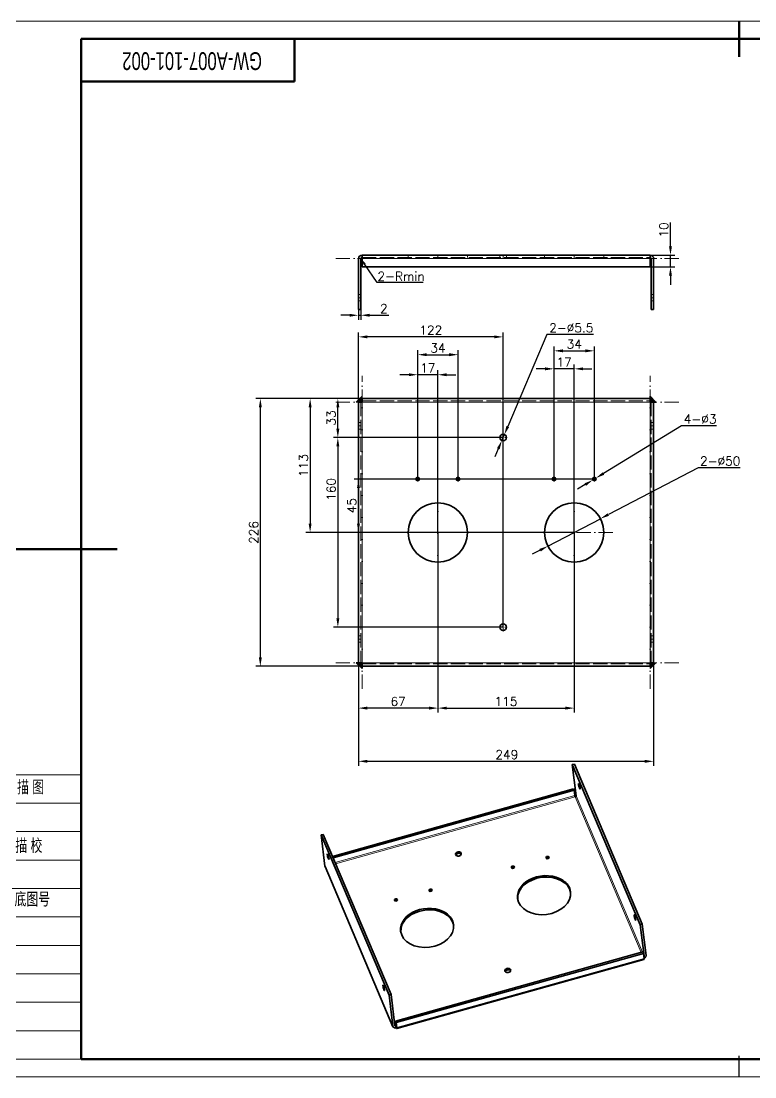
# Model space of a CAD drawing. Header units: millimetres. Extents: x -13336 to 61423, y -27528 to -3175.
# Drawn here: x -11744 to -11125, y -6843 to -5952 of the extents above; entities that cross this region are included whole.
import ezdxf

# ---------------------------------------------------------------- set-up
doc = ezdxf.new("R2010")
doc.units = ezdxf.units.MM
for name, pattern in [('CENTER2', [28.575, 19.05, -3.175, 3.175, -3.175]), ('DASHDOT', [18.5, 12, -3, 0.5, -3]), ('DASHED', [15, 12, -3])]:
    doc.linetypes.add(name, pattern=pattern)
for name, color, linetype, lineweight in [('09图框', 4, 'Continuous', 15), ('中心线', 1, 'CENTER2', 15), ('文字', 3, 'Continuous', 15), ('细实线', 7, 'Continuous', 15), ('轮廓线', 7, 'Continuous', 50)]:
    doc.layers.add(name, color=color, linetype=linetype, lineweight=lineweight)
doc.layers.add('DIM', color=2, linetype='Continuous')
doc.styles.get("Standard").update_dxf_attribs({"font": 'txt', "bigfont": 'gbcbig.shx'})
doc.styles.add('汉字 5号', font='FSGB2312.ttf', dxfattribs={"width": 0.7, "height": 5})
doc.styles.add('汉字3.5号', font='FSGB2312.ttf', dxfattribs={"width": 0.7, "height": 3.5})
doc.dimstyles.new('1：3', dxfattribs={"dimscale": 3, "dimtxt": 2.5, "dimasz": 2.5, "dimexe": 1.25, "dimexo": 0, "dimtad": 1, "dimdsep": 46, "dimtxsty": 'Standard', "dimcen": 2.5, "dimclrd": 3, "dimclre": 3, "dimclrt": 1, "dimadec": 0, "dimazin": 0, "dimtfac": 1, "dimtmove": 0, "dimatfit": 3, "dimfxl": 0, "dimarcsym": 0})
doc.dimstyles.new('1：3$3', dxfattribs={"dimscale": 3, "dimtxt": 2.5, "dimasz": 2.5, "dimexe": 1.25, "dimexo": 0, "dimtad": 1, "dimtoh": 1, "dimdsep": 46, "dimtxsty": 'Standard', "dimcen": 2.5, "dimclrd": 3, "dimclre": 3, "dimclrt": 1, "dimadec": 0, "dimazin": 0, "dimtfac": 1, "dimtmove": 0, "dimatfit": 3, "dimfxl": 0, "dimarcsym": 0})
doc.dimstyles.new('1：3$4', dxfattribs={"dimscale": 3, "dimtxt": 2.5, "dimasz": 2.5, "dimexe": 1.25, "dimexo": 0, "dimtad": 1, "dimtoh": 1, "dimdsep": 46, "dimtxsty": 'Standard', "dimcen": 2.5, "dimclrd": 3, "dimclre": 3, "dimclrt": 1, "dimadec": 0, "dimazin": 0, "dimtfac": 1, "dimtmove": 0, "dimatfit": 3, "dimfxl": 0, "dimarcsym": 0})

# ---------------------------------------------------------------- blocks, each defined once
blk = doc.blocks.new('A3图框')
at = {"layer": '09图框', "linetype": 'Continuous', "lineweight": 15}
for p, q in [((66985.19, 10662.44), (67405.19, 10662.44)), ((66985.19, 10365.44), (67405.19, 10365.44))]:
    blk.add_line(p, q, dxfattribs=at)
at = {"layer": '中心线', "color": 7, "linetype": 'Continuous', "lineweight": 50}
for p, q in [((67010.19, 10657.44), (67400.19, 10657.44)), ((67010.19, 10645.44), (67070.19, 10645.44)), ((67400.19, 10370.44), (67010.19, 10370.44))]:
    blk.add_line(p, q, dxfattribs=at)
at = {"layer": '细实线', "color": 2, "linetype": 'Continuous', "lineweight": 15}
for p, q in [((67010.19, 10450.44), (66985.19, 10450.44)), ((67010.19, 10442.44), (66985.19, 10442.44)), ((67010.19, 10434.44), (66985.19, 10434.44)), ((67010.19, 10426.44), (66985.19, 10426.44)), ((67010.19, 10418.44), (66985.19, 10418.44)), ((67010.19, 10410.44), (66985.19, 10410.44)), ((67010.19, 10402.44), (66985.19, 10402.44)), ((67010.19, 10394.44), (66985.19, 10394.44)), ((67010.19, 10386.44), (66985.19, 10386.44)), ((67010.19, 10378.44), (66985.19, 10378.44)), ((67010.19, 10370.44), (66985.19, 10370.44))]:
    blk.add_line(p, q, dxfattribs=at)
at = {"layer": '轮廓线'}
for p, q in [((67195.19, 10662.44), (67195.19, 10652.44)), ((66985.19, 10513.94), (67020.27, 10513.94))]:
    blk.add_line(p, q, dxfattribs=at)
at = {"layer": '轮廓线', "color": 7, "linetype": 'ByBlock', "lineweight": 50}
for p, q in [((67010.19, 10370.44), (67010.19, 10657.44)), ((67070.19, 10645.44), (67070.19, 10657.44))]:
    blk.add_line(p, q, dxfattribs=at)
at = {"layer": '中心线', "lineweight": 15, "char_height": 3.5, "width": 25, "attachment_point": 1, "style": '汉字3.5号'}
for s, insert in [('{\\C4;描 图}', (66992.13, 10448.77)), ('{\\C4;描 校}', (66991.65, 10432.29)), ('{\\C4;底图号}', (66991.41, 10417.24))]:
    blk.add_mtext(s, dxfattribs=dict(at, insert=insert))
blk = doc.blocks.new('*D109')
at = {"layer": 'Defpoints', "color": 0, "transparency": 16777216}
for p in [(-11457.61, -6152.17), (-11457.05, -6152.99)]:
    blk.add_point(p, dxfattribs=at)
at = {"layer": 'DIM', "color": 3, "lineweight": -2, "transparency": 16777216}
for p, q in [((-11443.92, -6172.33), (-11454.24, -6157.13)), ((-11404.92, -6172.33), (-11443.92, -6172.33))]:
    blk.add_line(p, q, dxfattribs=at)
at = {"layer": 'DIM', "color": 3, "transparency": 16777216}
blk.add_solid([(-11453.41, -6156.57), (-11455.07, -6157.69), (-11457.61, -6152.17)], dxfattribs=at)
at = {"layer": 'DIM', "color": 1, "transparency": 16777216, "insert": (-11423.67, -6167.08), "char_height": 7.5, "attachment_point": 5}
blk.add_mtext('2-Rmin', dxfattribs=at)
blk = doc.blocks.new('*D110')
at = {"color": 3, "lineweight": -2, "transparency": 16777216}
for p, q in [((-11467.11, -6199.97), (-11474.61, -6199.97)), ((-11459.61, -6195.17), (-11459.61, -6203.72)), ((-11459.61, -6199.97), (-11457.61, -6199.97)), ((-11457.61, -6195.17), (-11457.61, -6203.72)), ((-11450.11, -6199.97), (-11433.86, -6199.97))]:
    blk.add_line(p, q, dxfattribs=at)
at = {"color": 3, "transparency": 16777216}
for points in [[(-11467.11, -6198.72), (-11467.11, -6201.22), (-11459.61, -6199.97)], [(-11450.11, -6198.72), (-11450.11, -6201.22), (-11457.61, -6199.97)]]:
    blk.add_solid(points, dxfattribs=at)
at = {"layer": 'Defpoints', "color": 0, "transparency": 16777216}
for p in [(-11459.61, -6195.17), (-11457.61, -6195.17), (-11457.61, -6199.97)]:
    blk.add_point(p, dxfattribs=at)
at = {"color": 1, "transparency": 16777216, "insert": (-11438.24, -6194.35), "char_height": 7.5, "attachment_point": 5}
blk.add_mtext('2', dxfattribs=at)
blk = doc.blocks.new('*D111')
at = {"color": 3, "lineweight": -2, "transparency": 16777216}
for p, q in [((-11196.38, -6141.67), (-11196.38, -6121.67)), ((-11213.61, -6149.17), (-11192.63, -6149.17)), ((-11196.38, -6159.17), (-11196.38, -6149.17)), ((-11213.61, -6159.17), (-11192.63, -6159.17)), ((-11196.38, -6166.67), (-11196.38, -6174.17))]:
    blk.add_line(p, q, dxfattribs=at)
at = {"color": 3, "transparency": 16777216}
for points in [[(-11197.63, -6141.67), (-11195.13, -6141.67), (-11196.38, -6149.17)], [(-11197.63, -6166.67), (-11195.13, -6166.67), (-11196.38, -6159.17)]]:
    blk.add_solid(points, dxfattribs=at)
at = {"layer": 'Defpoints', "color": 0, "transparency": 16777216}
for p in [(-11213.61, -6149.17), (-11213.61, -6159.17), (-11196.38, -6159.17)]:
    blk.add_point(p, dxfattribs=at)
at = {"color": 1, "transparency": 16777216, "insert": (-11202, -6127.92), "char_height": 7.5, "attachment_point": 5, "rotation": 90}
blk.add_mtext('10', dxfattribs=at)
blk = doc.blocks.new('*D118')
at = {"color": 3, "lineweight": -2, "transparency": 16777216}
for p, q in [((-11459.61, -6493.21), (-11459.61, -6580.15)), ((-11210.61, -6493.21), (-11210.61, -6580.15)), ((-11452.11, -6576.4), (-11218.11, -6576.4))]:
    blk.add_line(p, q, dxfattribs=at)
at = {"color": 3, "transparency": 16777216}
for points in [[(-11452.11, -6575.15), (-11452.11, -6577.65), (-11459.61, -6576.4)], [(-11218.11, -6575.15), (-11218.11, -6577.65), (-11210.61, -6576.4)]]:
    blk.add_solid(points, dxfattribs=at)
at = {"layer": 'Defpoints', "color": 0, "transparency": 16777216}
for p in [(-11459.61, -6493.21), (-11210.61, -6493.21), (-11210.61, -6576.4)]:
    blk.add_point(p, dxfattribs=at)
at = {"color": 1, "transparency": 16777216, "insert": (-11334.43, -6570.77), "char_height": 7.5, "attachment_point": 5}
blk.add_mtext('249', dxfattribs=at)
blk = doc.blocks.new('*D119')
at = {"color": 3, "lineweight": -2, "transparency": 16777216}
for p, q in [((-11456.61, -6270.21), (-11546.15, -6270.21)), ((-11542.4, -6488.71), (-11542.4, -6277.71)), ((-11456.61, -6496.21), (-11546.15, -6496.21))]:
    blk.add_line(p, q, dxfattribs=at)
at = {"color": 3, "transparency": 16777216}
for points in [[(-11543.65, -6277.71), (-11541.15, -6277.71), (-11542.4, -6270.21)], [(-11543.65, -6488.71), (-11541.15, -6488.71), (-11542.4, -6496.21)]]:
    blk.add_solid(points, dxfattribs=at)
at = {"layer": 'Defpoints', "color": 0, "transparency": 16777216}
for p in [(-11542.4, -6270.21), (-11456.61, -6270.21), (-11456.61, -6496.21)]:
    blk.add_point(p, dxfattribs=at)
at = {"color": 1, "transparency": 16777216, "insert": (-11548.02, -6383.21), "char_height": 7.5, "attachment_point": 5, "rotation": 90}
blk.add_mtext('226', dxfattribs=at)
blk = doc.blocks.new('*D120')
at = {"color": 3, "lineweight": -2, "transparency": 16777216}
for p, q in [((-11456.61, -6270.21), (-11504.16, -6270.21)), ((-11500.41, -6277.71), (-11500.41, -6375.71)), ((-11277.61, -6383.21), (-11504.16, -6383.21))]:
    blk.add_line(p, q, dxfattribs=at)
at = {"color": 3, "transparency": 16777216}
for points in [[(-11501.66, -6277.71), (-11499.16, -6277.71), (-11500.41, -6270.21)], [(-11501.66, -6375.71), (-11499.16, -6375.71), (-11500.41, -6383.21)]]:
    blk.add_solid(points, dxfattribs=at)
at = {"layer": 'Defpoints', "color": 0, "transparency": 16777216}
for p in [(-11456.61, -6270.21), (-11500.41, -6383.21), (-11277.61, -6383.21)]:
    blk.add_point(p, dxfattribs=at)
at = {"color": 1, "transparency": 16777216, "insert": (-11506.03, -6326.71), "char_height": 7.5, "attachment_point": 5, "rotation": 90}
blk.add_mtext('113', dxfattribs=at)
blk = doc.blocks.new('*D121')
at = {"color": 3, "lineweight": -2, "transparency": 16777216}
for p, q in [((-11459.61, -6383.21), (-11459.61, -6535.25)), ((-11392.61, -6383.21), (-11392.61, -6535.25)), ((-11400.11, -6531.5), (-11452.11, -6531.5))]:
    blk.add_line(p, q, dxfattribs=at)
at = {"color": 3, "transparency": 16777216}
for points in [[(-11452.11, -6530.25), (-11452.11, -6532.75), (-11459.61, -6531.5)], [(-11400.11, -6530.25), (-11400.11, -6532.75), (-11392.61, -6531.5)]]:
    blk.add_solid(points, dxfattribs=at)
at = {"layer": 'Defpoints', "color": 0, "transparency": 16777216}
for p in [(-11459.61, -6383.21), (-11392.61, -6383.21), (-11459.61, -6531.5)]:
    blk.add_point(p, dxfattribs=at)
at = {"color": 1, "transparency": 16777216, "insert": (-11426.11, -6525.88), "char_height": 7.5, "attachment_point": 5}
blk.add_mtext('67', dxfattribs=at)
blk = doc.blocks.new('*D122')
at = {"color": 3, "lineweight": -2, "transparency": 16777216}
for p, q in [((-11392.61, -6383.21), (-11392.61, -6535.25)), ((-11277.61, -6383.21), (-11277.61, -6535.25)), ((-11385.11, -6531.5), (-11285.11, -6531.5))]:
    blk.add_line(p, q, dxfattribs=at)
at = {"color": 3, "transparency": 16777216}
for points in [[(-11385.11, -6530.25), (-11385.11, -6532.75), (-11392.61, -6531.5)], [(-11285.11, -6530.25), (-11285.11, -6532.75), (-11277.61, -6531.5)]]:
    blk.add_solid(points, dxfattribs=at)
at = {"layer": 'Defpoints', "color": 0, "transparency": 16777216}
for p in [(-11392.61, -6383.21), (-11277.61, -6383.21), (-11277.61, -6531.5)]:
    blk.add_point(p, dxfattribs=at)
at = {"color": 1, "transparency": 16777216, "insert": (-11335.11, -6525.88), "char_height": 7.5, "attachment_point": 5}
blk.add_mtext('115', dxfattribs=at)
blk = doc.blocks.new('*D123')
at = {"color": 3, "lineweight": -2, "transparency": 16777216}
for p, q in [((-11459.61, -6493.21), (-11459.61, -6214.45)), ((-11345.11, -6218.2), (-11452.11, -6218.2)), ((-11337.61, -6463.21), (-11337.61, -6214.45))]:
    blk.add_line(p, q, dxfattribs=at)
at = {"color": 3, "transparency": 16777216}
for points in [[(-11452.11, -6216.95), (-11452.11, -6219.45), (-11459.61, -6218.2)], [(-11345.11, -6216.95), (-11345.11, -6219.45), (-11337.61, -6218.2)]]:
    blk.add_solid(points, dxfattribs=at)
at = {"layer": 'Defpoints', "color": 0, "transparency": 16777216}
for p in [(-11459.61, -6218.2), (-11337.61, -6463.21), (-11459.61, -6493.21)]:
    blk.add_point(p, dxfattribs=at)
at = {"color": 1, "transparency": 16777216, "insert": (-11398.61, -6212.58), "char_height": 7.5, "attachment_point": 5}
blk.add_mtext('122', dxfattribs=at)
blk = doc.blocks.new('*D124')
at = {"color": 3, "lineweight": -2, "transparency": 16777216}
for p, q in [((-11337.61, -6270.21), (-11480.76, -6270.21)), ((-11477.01, -6295.71), (-11477.01, -6277.71)), ((-11337.61, -6303.21), (-11480.76, -6303.21))]:
    blk.add_line(p, q, dxfattribs=at)
at = {"color": 3, "transparency": 16777216}
for points in [[(-11478.26, -6277.71), (-11475.76, -6277.71), (-11477.01, -6270.21)], [(-11478.26, -6295.71), (-11475.76, -6295.71), (-11477.01, -6303.21)]]:
    blk.add_solid(points, dxfattribs=at)
at = {"layer": 'Defpoints', "color": 0, "transparency": 16777216}
for p in [(-11477.01, -6270.21), (-11337.61, -6270.21), (-11337.61, -6303.21)]:
    blk.add_point(p, dxfattribs=at)
at = {"color": 1, "transparency": 16777216, "insert": (-11482.63, -6286.71), "char_height": 7.5, "attachment_point": 5, "rotation": 90}
blk.add_mtext('33', dxfattribs=at)
blk = doc.blocks.new('*D125')
at = {"color": 3, "lineweight": -2, "transparency": 16777216}
for p, q in [((-11337.61, -6303.21), (-11480.76, -6303.21)), ((-11477.01, -6310.71), (-11477.01, -6455.71)), ((-11337.61, -6463.21), (-11480.76, -6463.21))]:
    blk.add_line(p, q, dxfattribs=at)
at = {"color": 3, "transparency": 16777216}
for points in [[(-11478.26, -6310.71), (-11475.76, -6310.71), (-11477.01, -6303.21)], [(-11478.26, -6455.71), (-11475.76, -6455.71), (-11477.01, -6463.21)]]:
    blk.add_solid(points, dxfattribs=at)
at = {"layer": 'Defpoints', "color": 0, "transparency": 16777216}
for p in [(-11337.61, -6303.21), (-11477.01, -6463.21), (-11337.61, -6463.21)]:
    blk.add_point(p, dxfattribs=at)
at = {"color": 1, "transparency": 16777216, "insert": (-11482.63, -6346.88), "char_height": 7.5, "attachment_point": 5, "rotation": 90}
blk.add_mtext('160', dxfattribs=at)
blk = doc.blocks.new('*D126')
at = {"color": 3, "lineweight": -2, "transparency": 16777216}
for p, q in [((-11300.68, -6216.22), (-11333.61, -6293.77)), ((-11261.31, -6216.22), (-11300.68, -6216.22)), ((-11338.69, -6305.74), (-11336.54, -6300.67)), ((-11341.62, -6312.64), (-11344.55, -6319.54))]:
    blk.add_line(p, q, dxfattribs=at)
at = {"color": 3, "transparency": 16777216}
for points in [[(-11334.76, -6293.28), (-11332.45, -6294.26), (-11336.54, -6300.67)], [(-11342.77, -6312.15), (-11340.47, -6313.13), (-11338.69, -6305.74)]]:
    blk.add_solid(points, dxfattribs=at)
at = {"layer": 'Defpoints', "color": 0, "transparency": 16777216}
for p in [(-11338.69, -6305.74), (-11336.54, -6300.67)]:
    blk.add_point(p, dxfattribs=at)
at = {"color": 1, "transparency": 16777216, "insert": (-11280.06, -6210.6), "char_height": 7.5, "attachment_point": 5}
blk.add_mtext('2-%%c5.5', dxfattribs=at)
blk = doc.blocks.new('*D127')
at = {"color": 3, "lineweight": -2, "transparency": 16777216}
for p, q in [((-11173.15, -6328.65), (-11248.8, -6368.16)), ((-11137.53, -6328.65), (-11173.15, -6328.65)), ((-11299.77, -6394.78), (-11255.45, -6371.63)), ((-11306.42, -6398.25), (-11313.07, -6401.72))]:
    blk.add_line(p, q, dxfattribs=at)
at = {"color": 3, "transparency": 16777216}
for points in [[(-11249.38, -6367.05), (-11248.22, -6369.27), (-11255.45, -6371.63)], [(-11307, -6397.14), (-11305.84, -6399.36), (-11299.77, -6394.78)]]:
    blk.add_solid(points, dxfattribs=at)
at = {"layer": 'Defpoints', "color": 0, "transparency": 16777216}
for p in [(-11255.45, -6371.63), (-11299.77, -6394.78)]:
    blk.add_point(p, dxfattribs=at)
at = {"color": 1, "transparency": 16777216, "insert": (-11154.4, -6323.02), "char_height": 7.5, "attachment_point": 5}
blk.add_mtext('2-%%c50', dxfattribs=at)
blk = doc.blocks.new('WELDING_5')
blk.add_hatch(color=256).paths.add_polyline_path([(0, 5), (0, 0), (5, 0)])
for q in [(0, 5), (5, 0)]:
    blk.add_line((0, 0), q)
blk.add_lwpolyline([(0, 5), (5, 0)])
blk = doc.blocks.new('*D160')
at = {"color": 3, "lineweight": -2, "transparency": 16777216}
for p, q in [((-11417.11, -6250.15), (-11424.61, -6250.15)), ((-11409.61, -6338.21), (-11409.61, -6246.4)), ((-11392.61, -6250.15), (-11409.61, -6250.15)), ((-11392.61, -6383.21), (-11392.61, -6246.4)), ((-11385.11, -6250.15), (-11377.61, -6250.15))]:
    blk.add_line(p, q, dxfattribs=at)
at = {"color": 3, "transparency": 16777216}
for points in [[(-11417.11, -6248.9), (-11417.11, -6251.4), (-11409.61, -6250.15)], [(-11385.11, -6248.9), (-11385.11, -6251.4), (-11392.61, -6250.15)]]:
    blk.add_solid(points, dxfattribs=at)
at = {"layer": 'Defpoints', "color": 0, "transparency": 16777216}
for p in [(-11409.61, -6250.15), (-11409.61, -6338.21), (-11392.61, -6383.21)]:
    blk.add_point(p, dxfattribs=at)
at = {"color": 1, "transparency": 16777216, "insert": (-11401.11, -6244.53), "char_height": 7.5, "attachment_point": 5}
blk.add_mtext('17', dxfattribs=at)
blk = doc.blocks.new('*D161')
at = {"color": 3, "lineweight": -2, "transparency": 16777216}
for p, q in [((-11409.61, -6338.21), (-11409.61, -6229.49)), ((-11402.11, -6233.24), (-11383.11, -6233.24)), ((-11375.61, -6338.21), (-11375.61, -6229.49))]:
    blk.add_line(p, q, dxfattribs=at)
at = {"color": 3, "transparency": 16777216}
for points in [[(-11402.11, -6231.99), (-11402.11, -6234.49), (-11409.61, -6233.24)], [(-11383.11, -6231.99), (-11383.11, -6234.49), (-11375.61, -6233.24)]]:
    blk.add_solid(points, dxfattribs=at)
at = {"layer": 'Defpoints', "color": 0, "transparency": 16777216}
for p in [(-11375.61, -6233.24), (-11409.61, -6338.21), (-11375.61, -6338.21)]:
    blk.add_point(p, dxfattribs=at)
at = {"color": 1, "transparency": 16777216, "insert": (-11392.61, -6227.62), "char_height": 7.5, "attachment_point": 5}
blk.add_mtext('34', dxfattribs=at)
blk = doc.blocks.new('*D162')
at = {"color": 3, "lineweight": -2, "transparency": 16777216}
for p, q in [((-11302.11, -6245.17), (-11309.61, -6245.17)), ((-11294.61, -6338.21), (-11294.61, -6241.42)), ((-11277.61, -6245.17), (-11294.61, -6245.17)), ((-11277.61, -6383.21), (-11277.61, -6241.42)), ((-11270.11, -6245.17), (-11262.61, -6245.17))]:
    blk.add_line(p, q, dxfattribs=at)
at = {"color": 3, "transparency": 16777216}
for points in [[(-11302.11, -6243.92), (-11302.11, -6246.42), (-11294.61, -6245.17)], [(-11270.11, -6243.92), (-11270.11, -6246.42), (-11277.61, -6245.17)]]:
    blk.add_solid(points, dxfattribs=at)
at = {"layer": 'Defpoints', "color": 0, "transparency": 16777216}
for p in [(-11294.61, -6245.17), (-11294.61, -6338.21), (-11277.61, -6383.21)]:
    blk.add_point(p, dxfattribs=at)
at = {"color": 1, "transparency": 16777216, "insert": (-11286.11, -6239.54), "char_height": 7.5, "attachment_point": 5}
blk.add_mtext('17', dxfattribs=at)
blk = doc.blocks.new('*D163')
at = {"color": 3, "lineweight": -2, "transparency": 16777216}
for p, q in [((-11294.61, -6338.21), (-11294.61, -6226.22)), ((-11260.61, -6338.21), (-11260.61, -6226.22)), ((-11287.11, -6229.97), (-11268.11, -6229.97))]:
    blk.add_line(p, q, dxfattribs=at)
at = {"color": 3, "transparency": 16777216}
for points in [[(-11287.11, -6228.72), (-11287.11, -6231.22), (-11294.61, -6229.97)], [(-11268.11, -6228.72), (-11268.11, -6231.22), (-11260.61, -6229.97)]]:
    blk.add_solid(points, dxfattribs=at)
at = {"layer": 'Defpoints', "color": 0, "transparency": 16777216}
for p in [(-11260.61, -6229.97), (-11294.61, -6338.21), (-11260.61, -6338.21)]:
    blk.add_point(p, dxfattribs=at)
at = {"color": 1, "transparency": 16777216, "insert": (-11277.61, -6224.34), "char_height": 7.5, "attachment_point": 5}
blk.add_mtext('34', dxfattribs=at)
blk = doc.blocks.new('*D164')
at = {"color": 3, "lineweight": -2, "transparency": 16777216}
for p, q in [((-11260.61, -6338.21), (-11463.36, -6338.21)), ((-11459.61, -6375.71), (-11459.61, -6345.71)), ((-11277.61, -6383.21), (-11463.36, -6383.21))]:
    blk.add_line(p, q, dxfattribs=at)
at = {"color": 3, "transparency": 16777216}
for points in [[(-11460.86, -6345.71), (-11458.36, -6345.71), (-11459.61, -6338.21)], [(-11460.86, -6375.71), (-11458.36, -6375.71), (-11459.61, -6383.21)]]:
    blk.add_solid(points, dxfattribs=at)
at = {"layer": 'Defpoints', "color": 0, "transparency": 16777216}
for p in [(-11459.61, -6338.21), (-11260.61, -6338.21), (-11277.61, -6383.21)]:
    blk.add_point(p, dxfattribs=at)
at = {"color": 1, "transparency": 16777216, "insert": (-11465.24, -6360.71), "char_height": 7.5, "attachment_point": 5, "rotation": 90}
blk.add_mtext('45', dxfattribs=at)
blk = doc.blocks.new('*D165')
at = {"color": 3, "lineweight": -2, "transparency": 16777216}
for p, q in [((-11186.94, -6293.2), (-11252.93, -6333.51)), ((-11157.57, -6293.2), (-11186.94, -6293.2)), ((-11268.29, -6342.9), (-11274.69, -6346.81)), ((-11261.89, -6338.99), (-11259.33, -6337.42))]:
    blk.add_line(p, q, dxfattribs=at)
at = {"color": 3, "transparency": 16777216}
for points in [[(-11253.58, -6332.45), (-11252.28, -6334.58), (-11259.33, -6337.42)], [(-11268.94, -6341.83), (-11267.64, -6343.96), (-11261.89, -6338.99)]]:
    blk.add_solid(points, dxfattribs=at)
at = {"layer": 'Defpoints', "color": 0, "transparency": 16777216}
for p in [(-11261.89, -6338.99), (-11259.33, -6337.42)]:
    blk.add_point(p, dxfattribs=at)
at = {"color": 1, "transparency": 16777216, "insert": (-11171.32, -6287.58), "char_height": 7.5, "attachment_point": 5}
blk.add_mtext('4-∅3', dxfattribs=at)

msp = doc.modelspace()

# ---------------------------------------------------------------- linework, layer by layer
at = {"color": 1, "linetype": 'DASHDOT', "lineweight": 13}
for p, q in [((-11189.31, -6152.166), (-11480.911, -6152.166)), ((-11456.611, -6515.206), (-11456.611, -6251.206)), ((-11189.31, -6273.206), (-11480.911, -6273.206)), ((-11392.611, -6350.706), (-11392.611, -6415.706)), ((-11277.611, -6350.706), (-11277.611, -6415.706)), ((-11360.111, -6383.206), (-11425.111, -6383.206))]:
    msp.add_line(p, q, dxfattribs=at)
at = {"color": 171, "lineweight": 35}
for p, q in [((-11459.611, -6152.166), (-11459.611, -6195.166)), ((-11457.611, -6152.166), (-11457.611, -6195.166)), ((-11456.611, -6149.166), (-11213.611, -6149.166)), ((-11212.611, -6195.166), (-11212.611, -6152.166)), ((-11210.611, -6195.166), (-11210.611, -6152.166)), ((-11456.611, -6159.166), (-11213.611, -6159.166)), ((-11456.611, -6270.206), (-11213.611, -6270.206)), ((-11459.611, -6273.206), (-11459.611, -6493.206)), ((-11210.611, -6273.206), (-11210.611, -6493.206)), ((-11456.611, -6496.206), (-11213.611, -6496.206)), ((-11221.877, -6714.379), (-11279.19, -6579.194)), ((-11279.19, -6579.194), (-11275.949, -6605.515)), ((-11220.161, -6713.898), (-11277.473, -6578.714)), ((-11481.584, -6656.6), (-11278.116, -6599.627)), ((-11481.063, -6657.829), (-11277.595, -6600.856)), ((-11433.845, -6773.732), (-11491.157, -6638.547)), ((-11487.916, -6664.868), (-11491.157, -6638.547)), ((-11432.128, -6773.251), (-11489.441, -6638.067)), ((-11487.828, -6665.201), (-11430.515, -6800.385)), ((-11221.877, -6714.379), (-11218.636, -6740.7)), ((-11220.161, -6713.898), (-11216.92, -6740.219)), ((-11428.296, -6795.661), (-11219.762, -6737.27)), ((-11427.775, -6796.89), (-11219.24, -6738.498)), ((-11218.766, -6743.54), (-11427.301, -6801.932)), ((-11430.604, -6800.053), (-11433.845, -6773.732)), ((-11428.887, -6799.572), (-11432.128, -6773.251))]:
    msp.add_line(p, q, dxfattribs=at)
at = {"color": 171, "lineweight": 35, "ltscale": 0.075}
for p, q in [((-11456.611, -6149.166), (-11456.611, -6152.166)), ((-11213.611, -6149.166), (-11213.611, -6152.166)), ((-11456.611, -6270.206), (-11456.611, -6273.206)), ((-11213.611, -6270.206), (-11213.611, -6273.206)), ((-11456.611, -6273.206), (-11459.611, -6273.206)), ((-11210.611, -6273.206), (-11213.611, -6273.206)), ((-11456.611, -6493.206), (-11459.611, -6493.206)), ((-11456.611, -6493.206), (-11456.611, -6496.206)), ((-11213.611, -6493.206), (-11213.611, -6496.206)), ((-11210.611, -6493.206), (-11213.611, -6493.206))]:
    msp.add_line(p, q, dxfattribs=at)
at = {"color": 2, "linetype": 'DASHED', "lineweight": 13}
for p, q in [((-11456.611, -6151.166), (-11213.611, -6151.166)), ((-11456.611, -6272.206), (-11213.611, -6272.206)), ((-11457.611, -6273.206), (-11457.611, -6493.206)), ((-11212.611, -6273.206), (-11212.611, -6493.206)), ((-11456.611, -6494.206), (-11213.611, -6494.206))]:
    msp.add_line(p, q, dxfattribs=at)
at = {"color": 171, "lineweight": 13}
for p, q in [((-11456.611, -6152.166), (-11213.611, -6152.166)), ((-11456.611, -6273.206), (-11213.611, -6273.206)), ((-11456.611, -6273.206), (-11456.611, -6493.206)), ((-11213.611, -6273.206), (-11213.611, -6493.206)), ((-11456.611, -6493.206), (-11213.611, -6493.206)), ((-11479.383, -6661.791), (-11277.067, -6605.141)), ((-11478.882, -6662.971), (-11276.732, -6606.367)), ((-11221.078, -6737.638), (-11276.732, -6606.367)), ((-11220.056, -6737.352), (-11275.949, -6605.515)), ((-11430.604, -6800.053), (-11487.916, -6664.868)), ((-11427.248, -6801.175), (-11218.713, -6742.783))]:
    msp.add_line(p, q, dxfattribs=at)
at = {"color": 171, "lineweight": 35, "ltscale": 0.175}
for p, q in [((-11456.611, -6152.166), (-11456.611, -6159.166)), ((-11213.611, -6152.166), (-11213.611, -6159.166))]:
    msp.add_line(p, q, dxfattribs=at)
at = {"color": 7, "linetype": 'DASHED', "lineweight": 13}
for p, q in [((-11456.611, -6152.166), (-11213.611, -6152.166)), ((-11456.611, -6152.166), (-11213.611, -6152.166)), ((-11456.611, -6152.166), (-11213.611, -6152.166)), ((-11456.611, -6273.206), (-11213.611, -6273.206)), ((-11456.611, -6273.206), (-11456.611, -6493.206)), ((-11213.611, -6273.206), (-11213.611, -6493.206)), ((-11456.611, -6493.206), (-11213.611, -6493.206))]:
    msp.add_line(p, q, dxfattribs=at)
at = {"color": 7, "linetype": 'DASHED', "lineweight": 13, "ltscale": 0.05}
for p, q in [((-11417.611, -6149.166), (-11417.611, -6151.166)), ((-11367.611, -6149.166), (-11367.611, -6151.166)), ((-11340.361, -6149.166), (-11340.361, -6151.166)), ((-11340.361, -6149.166), (-11340.361, -6151.166)), ((-11334.861, -6149.166), (-11334.861, -6151.166)), ((-11334.861, -6149.166), (-11334.861, -6151.166)), ((-11302.611, -6149.166), (-11302.611, -6151.166)), ((-11252.611, -6149.166), (-11252.611, -6151.166)), ((-11459.611, -6182.416), (-11457.611, -6182.416)), ((-11459.611, -6182.416), (-11457.611, -6182.416)), ((-11212.611, -6182.416), (-11210.611, -6182.416)), ((-11212.611, -6182.416), (-11210.611, -6182.416)), ((-11459.611, -6187.916), (-11457.611, -6187.916)), ((-11459.611, -6187.916), (-11457.611, -6187.916)), ((-11212.611, -6187.916), (-11210.611, -6187.916)), ((-11212.611, -6187.916), (-11210.611, -6187.916)), ((-11457.611, -6290.456), (-11459.611, -6290.456)), ((-11210.611, -6290.456), (-11212.611, -6290.456)), ((-11457.611, -6295.956), (-11459.611, -6295.956)), ((-11210.611, -6295.956), (-11212.611, -6295.956)), ((-11457.611, -6470.456), (-11459.611, -6470.456)), ((-11457.611, -6475.956), (-11459.611, -6475.956)), ((-11210.611, -6470.456), (-11212.611, -6470.456)), ((-11210.611, -6475.956), (-11212.611, -6475.956))]:
    msp.add_line(p, q, dxfattribs=at)
at = {"color": 1, "linetype": 'DASHDOT', "lineweight": 13, "ltscale": 0.060016}
for p, q in [((-11392.611, -6148.966), (-11392.611, -6151.366)), ((-11337.611, -6148.966), (-11337.611, -6151.366)), ((-11277.611, -6148.966), (-11277.611, -6151.366)), ((-11457.41, -6185.166), (-11459.811, -6185.166)), ((-11457.41, -6293.206), (-11459.811, -6293.206)), ((-11457.41, -6473.206), (-11459.811, -6473.206))]:
    msp.add_line(p, q, dxfattribs=at)
at = {"color": 1, "linetype": 'DASHDOT', "lineweight": 13, "ltscale": 0.06001}
for p, q in [((-11210.411, -6185.166), (-11212.811, -6185.166)), ((-11210.411, -6293.206), (-11212.811, -6293.206)), ((-11210.411, -6473.206), (-11212.811, -6473.206))]:
    msp.add_line(p, q, dxfattribs=at)
at = {"color": 171, "lineweight": 35, "ltscale": 0.05}
for p, q in [((-11457.611, -6195.166), (-11459.611, -6195.166)), ((-11210.611, -6195.166), (-11212.611, -6195.166))]:
    msp.add_line(p, q, dxfattribs=at)
at = {"color": 5, "linetype": 'DASHDOT', "lineweight": 13}
for p, q in [((-11213.611, -6515.206), (-11213.611, -6251.206)), ((-11245.111, -6383.206), (-11310.111, -6383.206)), ((-11189.31, -6493.206), (-11480.911, -6493.206))]:
    msp.add_line(p, q, dxfattribs=at)
at = {"color": 1, "linetype": 'DASHDOT', "lineweight": 13, "ltscale": 0.178748}
for p, q in [((-11334.036, -6303.206), (-11341.185, -6303.206)), ((-11337.611, -6299.631), (-11337.611, -6306.781)), ((-11334.036, -6463.206), (-11341.185, -6463.206))]:
    msp.add_line(p, q, dxfattribs=at)
at = {"color": 1, "linetype": 'DASHDOT', "lineweight": 13, "ltscale": 0.0975}
for p, q in [((-11407.661, -6338.206), (-11411.561, -6338.206)), ((-11373.661, -6338.206), (-11377.561, -6338.206)), ((-11292.661, -6338.206), (-11296.561, -6338.206)), ((-11258.661, -6338.206), (-11262.561, -6338.206))]:
    msp.add_line(p, q, dxfattribs=at)
at = {"color": 1, "linetype": 'DASHDOT', "lineweight": 13, "ltscale": 0.097501}
for p, q in [((-11409.611, -6336.256), (-11409.611, -6340.156)), ((-11375.611, -6336.256), (-11375.611, -6340.156)), ((-11294.611, -6336.256), (-11294.611, -6340.156)), ((-11260.611, -6336.256), (-11260.611, -6340.156))]:
    msp.add_line(p, q, dxfattribs=at)
at = {"color": 1, "linetype": 'DASHDOT', "lineweight": 13, "ltscale": 0.178751}
msp.add_line((-11337.611, -6459.631), (-11337.611, -6466.781), dxfattribs=at)
at = {"color": 171, "lineweight": 35, "ltscale": 0.049509}
for p, q in [((-11277.473, -6578.714), (-11279.19, -6579.194)), ((-11489.441, -6638.067), (-11491.157, -6638.547))]:
    msp.add_line(p, q, dxfattribs=at)
at = {"color": 171, "lineweight": 35, "ltscale": 0.037084}
msp.add_line((-11277.595, -6600.856), (-11278.116, -6599.627), dxfattribs=at)
at = {"color": 171, "lineweight": 35, "ltscale": 0.119917}
for p, q in [((-11277.067, -6605.141), (-11277.595, -6600.856)), ((-11218.713, -6742.783), (-11219.24, -6738.498)), ((-11427.769, -6799.946), (-11428.296, -6795.661)), ((-11427.248, -6801.175), (-11427.775, -6796.89))]:
    msp.add_line(p, q, dxfattribs=at)
at = {"color": 171, "lineweight": 35, "ltscale": 0.049506}
for p, q in [((-11220.161, -6713.898), (-11221.877, -6714.379)), ((-11432.128, -6773.251), (-11433.845, -6773.732))]:
    msp.add_line(p, q, dxfattribs=at)
at = {"color": 171, "lineweight": 35, "ltscale": 0.037073}
msp.add_line((-11219.24, -6738.498), (-11219.762, -6737.27), dxfattribs=at)
at = {"color": 171, "lineweight": 13, "ltscale": 0.033425}
msp.add_line((-11218.636, -6740.7), (-11219.106, -6739.592), dxfattribs=at)
at = {"color": 171, "lineweight": 13, "ltscale": 0.089033}
msp.add_line((-11427.954, -6799.944), (-11429.205, -6796.993), dxfattribs=at)
at = {"color": 171, "lineweight": 35, "ltscale": 0.037083}
msp.add_line((-11427.775, -6796.89), (-11428.296, -6795.661), dxfattribs=at)
at = {"color": 171, "lineweight": 13, "ltscale": 0.005154}
msp.add_line((-11427.954, -6799.944), (-11427.775, -6799.894), dxfattribs=at)
at = {"color": 171, "lineweight": 35, "ltscale": 0.034266}
msp.add_line((-11427.954, -6799.944), (-11427.803, -6801.168), dxfattribs=at)
msp.add_line((-11138.491, -6842.719), (-11138.491, -6825.07))
at = {"color": 171, "lineweight": 35}
for centre, radius in [((-11337.611, -6303.206), 2.75), ((-11409.611, -6338.206), 1.5), ((-11375.611, -6338.206), 1.5), ((-11294.611, -6338.206), 1.5), ((-11260.611, -6338.206), 1.5), ((-11392.611, -6383.206), 25), ((-11277.611, -6383.206), 25), ((-11337.611, -6463.206), 2.75)]:
    msp.add_circle(centre, radius, dxfattribs=at)
for centre, radius, start, end in [((-11456.611, -6152.166), 3, 90.000003, 180.000005), ((-11456.611, -6152.166), 1, 90.000003, 180.000005), ((-11213.611, -6152.166), 3, 0, 90.000003), ((-11213.611, -6152.166), 1, 0, 90.000003)]:
    msp.add_arc(centre, radius, start, end, dxfattribs=at)
for centre, major_axis, ratio, start_param, end_param in [((-11273.226, -6597.605), (0.667, -2.383), 0.1396882, 3.1415926, 6.2831853), ((-11273.226, -6597.605), (0.667, -2.383), 0.1396882, 2.3151714, 3.1415926), ((-11273.226, -6597.605), (0.667, -2.383), 0.1396882, 6.2831853, 8.5983567), ((-11276.807, -6605.755), (-0.243, 0.867), 0.1396882, 0.7443751, 2.3151714), ((-11276.807, -6605.755), (-0.829, -0.351), 0.6708697, 1.3812974, 2.9520937), ((-11485.193, -6656.958), (-0.667, 2.383), 0.1396882, 6.2831853, 8.5983567), ((-11485.193, -6656.958), (-0.667, 2.383), 0.1396882, 3.1415926, 6.2831853), ((-11375.329, -6654.598), (2.456, 0.302), 0.7283002, 0.0000561, 3.1416488), ((-11375.329, -6654.598), (2.456, 0.302), 0.7283002, 3.1416488, 3.846879), ((-11375.178, -6655.822), (2.456, 0.302), 0.7283002, 0.7052864, 2.7923928), ((-11375.329, -6654.598), (2.456, 0.302), 0.7283002, 3.846879, 6.2832414), ((-11375.178, -6655.822), (2.456, 0.302), 0.7283002, 0.3491991, 0.7052864), ((-11485.193, -6656.958), (-0.667, 2.383), 0.1396882, 2.3151714, 3.1415926), ((-11300.132, -6657.602), (1.34, 0.165), 0.7283002, 0.0000561, 3.1416488), ((-11300.132, -6657.602), (1.34, 0.165), 0.7283002, 3.1416488, 3.846879), ((-11300.132, -6657.602), (1.34, 0.165), 0.7283002, 3.846879, 6.2832414), ((-11485.342, -6664.147), (-2.486, -1.054), 0.6708697, 6.0936864, 6.2831456), ((-11329.31, -6665.772), (1.34, 0.165), 0.7283002, 0.0000561, 3.1416488), ((-11329.31, -6665.772), (1.34, 0.165), 0.7283002, 3.1416488, 3.846879), ((-11329.31, -6665.772), (1.34, 0.165), 0.7283002, 3.846879, 6.2832414), ((-11302.998, -6689.339), (22.331, 2.75), 0.7283002, 0.7052864, 3.1415777), ((-11302.847, -6690.563), (22.331, 2.75), 0.7283002, 0.0376449, 3.1039477), ((-11302.998, -6689.339), (22.331, 2.75), 0.7283002, 6.2831703, 6.9884717), ((-11398.822, -6685.236), (1.34, 0.165), 0.7283002, 0.0000561, 3.1416488), ((-11398.822, -6685.236), (1.34, 0.165), 0.7283002, 3.1416488, 3.846879), ((-11398.822, -6685.236), (1.34, 0.165), 0.7283002, 3.846879, 6.2832414), ((-11302.998, -6689.339), (22.331, 2.75), 0.7283002, 3.1415777, 6.2831703), ((-11427.999, -6693.406), (1.34, 0.165), 0.7283002, 0.0000561, 3.1416488), ((-11427.999, -6693.406), (1.34, 0.165), 0.7283002, 3.1416488, 3.846879), ((-11427.999, -6693.406), (1.34, 0.165), 0.7283002, 3.846879, 6.2832414), ((-11401.687, -6716.972), (22.331, 2.75), 0.7283002, 0.7052864, 3.1415777), ((-11401.537, -6718.197), (22.331, 2.75), 0.7283002, 0.0376449, 3.1039477), ((-11401.687, -6716.972), (22.331, 2.75), 0.7283002, 6.2831703, 6.9884717), ((-11226.334, -6708.21), (0.667, -2.383), 0.1396882, 3.1415926, 6.2831853), ((-11226.334, -6708.21), (0.667, -2.383), 0.1396882, 2.3151714, 3.1415926), ((-11226.334, -6708.21), (0.667, -2.383), 0.1396882, 6.2831853, 8.5983567), ((-11401.687, -6716.972), (22.331, 2.75), 0.7283002, 3.1415777, 6.2831703), ((-11219.494, -6740.94), (-0.829, -0.351), 0.6708697, 2.0559913, 2.9520937), ((-11219.494, -6740.94), (-0.728, 2.6), 0.1396882, 3.1415926, 3.8859677), ((-11219.494, -6740.94), (-2.486, -1.054), 0.6708697, 1.5911021, 2.9520937), ((-11333.647, -6752.914), (2.456, 0.302), 0.7283002, 0.7052864, 3.1416488), ((-11333.647, -6752.914), (2.456, 0.302), 0.7283002, 3.1416488, 6.2832414), ((-11333.497, -6754.139), (2.456, 0.302), 0.7283002, 0.3491991, 2.7923928), ((-11333.647, -6752.914), (2.456, 0.302), 0.7283002, 0.0000561, 0.7052864), ((-11438.301, -6767.563), (-0.667, 2.383), 0.1396882, 6.2831853, 8.5983567), ((-11438.301, -6767.563), (-0.667, 2.383), 0.1396882, 3.1415926, 6.2831853), ((-11438.301, -6767.563), (-0.667, 2.383), 0.1396882, 2.3151714, 3.1415926), ((-11428.029, -6799.331), (-2.486, -1.054), 0.6708697, 6.0936864, 6.2831456), ((-11428.029, -6799.331), (-2.486, -1.054), 0.6708697, 6.2831456, 7.6644827), ((-11428.029, -6799.331), (-0.829, -0.351), 0.6708697, 6.0936864, 6.2831456), ((-11428.029, -6799.331), (-0.829, -0.351), 0.6708697, 6.2831456, 7.6644827), ((-11428.029, -6799.331), (-0.243, 0.867), 0.1396882, 2.3151714, 3.1415926), ((-11428.029, -6799.331), (-0.728, 2.6), 0.1396882, 2.3151714, 3.1415926), ((-11428.029, -6799.331), (-0.243, 0.867), 0.1396882, 3.1415926, 3.8859677), ((-11428.029, -6799.331), (-0.728, 2.6), 0.1396882, 3.1415926, 3.8859677)]:
    msp.add_ellipse(centre, major_axis=major_axis, ratio=ratio, start_param=start_param, end_param=end_param, dxfattribs=at)
at = {"color": 190, "lineweight": 35}
for centre in [(-11299.982, -6658.826), (-11329.159, -6666.996), (-11398.671, -6686.46), (-11427.849, -6694.63)]:
    msp.add_ellipse(centre, major_axis=(1.34, 0.165), ratio=0.7283002, start_param=0.6773126, end_param=2.4638625, dxfattribs=at)

# ---------------------------------------------------------------- block references
at = {"xscale": 3, "yscale": 3, "zscale": 3}
msp.add_blockref('A3图框', (-212724.047, -37939.046), dxfattribs=at)
at = {"color": 2}
for p, rotation in [((-11456.611, -6273.206), 90), ((-11456.611, -6493.206), 180), ((-11213.611, -6493.206), 270)]:
    msp.add_blockref('WELDING_5', p, dxfattribs=dict(at, rotation=rotation))
msp.add_blockref('WELDING_5', (-11213.611, -6273.206), dxfattribs=at)

# ---------------------------------------------------------------- texts
at = {"layer": '文字', "insert": (-11599.956, -5985.358), "char_height": 15, "width": 180, "attachment_point": 5, "rotation": 180, "style": '汉字 5号'}
msp.add_mtext('{\\C4;GW-A007-101-002}', dxfattribs=at)

# ---------------------------------------------------------------- dimensions: what is measured, and where the dimension line sits
at = {"color": 3}
for base, p1, p2, picture, middle in [((-11196.377, -6159.166), (-11213.611, -6149.166), (-11213.611, -6159.166), '*D111', (-11196.377, -6127.916)), ((-11477.009, -6463.206), (-11337.611, -6303.206), (-11337.611, -6463.206), '*D125', (-11477.009, -6346.877))]:
    dim = msp.add_linear_dim(base=base, p1=p1, p2=p2, angle=90, dimstyle='1：3', dxfattribs=at)
    dim.commit()
    dim.dimension.update_dxf_attribs({"geometry": picture, "text_midpoint": middle, "dimtype": 160})
for base, p1, p2, picture, middle in [((-11457.611, -6199.973), (-11459.611, -6195.166), (-11457.611, -6195.166), '*D110', (-11438.236, -6194.348)), ((-11260.611, -6229.966), (-11294.611, -6338.206), (-11260.611, -6338.206), '*D163', (-11277.611, -6224.341)), ((-11294.611, -6245.168), (-11277.611, -6383.206), (-11294.611, -6338.206), '*D162', (-11286.111, -6239.543)), ((-11459.611, -6531.504), (-11392.611, -6383.206), (-11459.611, -6383.206), '*D121', (-11426.111, -6525.879)), ((-11277.611, -6531.504), (-11392.611, -6383.206), (-11277.611, -6383.206), '*D122', (-11335.111, -6525.879))]:
    dim = msp.add_linear_dim(base=base, p1=p1, p2=p2, dimstyle='1：3', dxfattribs=at)
    dim.commit()
    dim.dimension.update_dxf_attribs({"geometry": picture, "text_midpoint": middle})
for base, p1, p2, picture, middle in [((-11459.611, -6218.203), (-11337.611, -6463.206), (-11459.611, -6493.206), '*D123', (-11398.611, -6218.203)), ((-11375.611, -6233.245), (-11409.611, -6338.206), (-11375.611, -6338.206), '*D161', (-11392.611, -6233.245)), ((-11409.611, -6250.153), (-11392.611, -6383.206), (-11409.611, -6338.206), '*D160', (-11401.111, -6250.153)), ((-11210.611, -6576.395), (-11459.611, -6493.206), (-11210.611, -6493.206), '*D118', (-11334.434, -6576.395))]:
    dim = msp.add_linear_dim(base=base, p1=p1, p2=p2, dimstyle='1：3', dxfattribs=at)
    dim.commit()
    dim.dimension.update_dxf_attribs({"geometry": picture, "text_midpoint": middle, "dimtype": 160})
for p1, p2, picture, middle in [((-11338.685, -6305.737), (-11336.536, -6300.674), '*D126', (-11280.058, -6216.22)), ((-11299.77, -6394.779), (-11255.451, -6371.632), '*D127', (-11154.401, -6328.649))]:
    dim = msp.add_diameter_dim_2p(p1=p1, p2=p2, dimstyle='1：3$3', override={"dimpost": '2-%%c<>'}, dxfattribs=at)
    dim.commit()
    dim.dimension.update_dxf_attribs({"geometry": picture, "text_midpoint": middle, "dimtype": 163})
for base, p1, p2, picture, middle in [((-11542.398, -6270.206), (-11456.611, -6496.206), (-11456.611, -6270.206), '*D119', (-11548.023, -6383.206)), ((-11500.409, -6383.206), (-11456.611, -6270.206), (-11277.611, -6383.206), '*D120', (-11506.034, -6326.706)), ((-11477.009, -6270.206), (-11337.611, -6303.206), (-11337.611, -6270.206), '*D124', (-11482.634, -6286.706)), ((-11459.611, -6338.206), (-11277.611, -6383.206), (-11260.611, -6338.206), '*D164', (-11465.236, -6360.706))]:
    dim = msp.add_linear_dim(base=base, p1=p1, p2=p2, angle=90, dimstyle='1：3', dxfattribs=at)
    dim.commit()
    dim.dimension.update_dxf_attribs({"geometry": picture, "text_midpoint": middle})
dim = msp.add_diameter_dim_2p(p1=(-11261.891, -6338.988), p2=(-11259.33, -6337.424), text='4-<>', dimstyle='1：3$3', dxfattribs=at)
dim.commit()
dim.dimension.update_dxf_attribs({"geometry": '*D165', "text_midpoint": (-11171.317, -6293.203), "dimtype": 163})
at = {"layer": 'DIM', "color": 3}
dim = msp.add_radius_dim(center=(-11457.049, -6152.993), mpoint=(-11457.611, -6152.166), text='2-Rmin', dimstyle='1：3$4', override={"dimasz": 2, "dimexe": 0.49975, "dimgap": 0.49975, "dimtmove": 1}, dxfattribs=at)
dim.commit()
dim.dimension.update_dxf_attribs({"geometry": '*D109', "text_midpoint": (-11443.921, -6172.33), "dimtype": 164})

doc.saveas('drawing.dxf')
